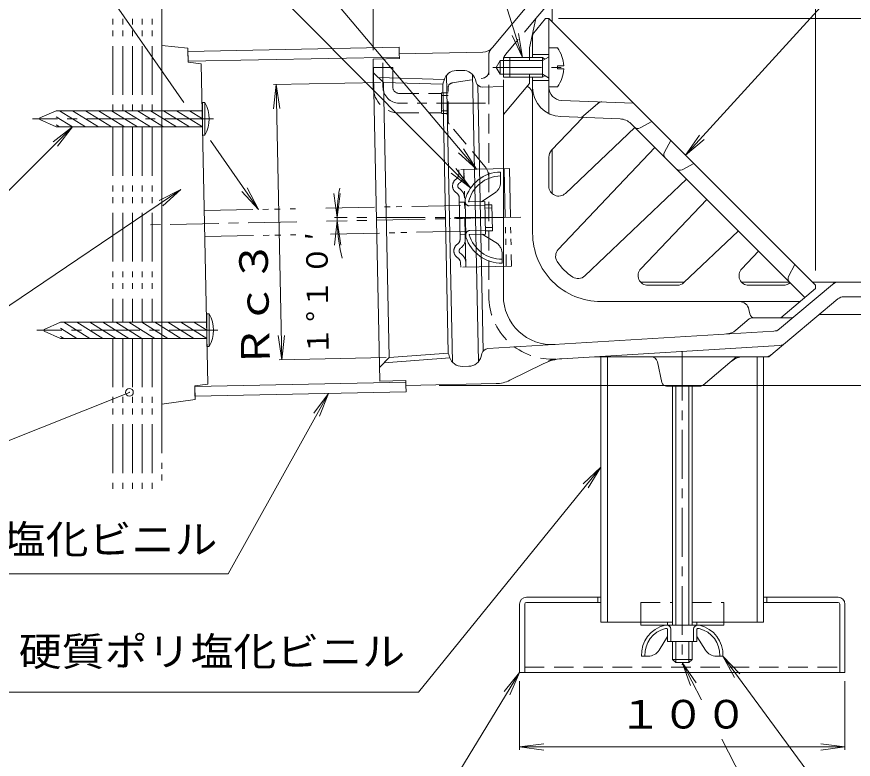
# Model space of a CAD drawing. Units: millimetres, scale not verified. Extents: x -560 to 721, y -591 to 497.
# Drawn here: x -403 to -145.8, y -385.9 to -157.7 of the extents above; entities that cross this region are included whole.
import ezdxf
from ezdxf.enums import TextEntityAlignment as Align

# ---------------------------------------------------------------- set-up
doc = ezdxf.new("R2010")
doc.units = ezdxf.units.MM
doc.header["$LTSCALE"] = 3
doc.header["$PDMODE"] = 32
doc.header["$PDSIZE"] = 2.4
for name, pattern in [('CHAIN1', [8, 5, -1, 1, -1]), ('DASHED2', [3, 2, -1]), ('DOUBLE_CHAIN1', [8.8, 5, -1, 0.6, -0.6, 0.6, -1])]:
    doc.linetypes.add(name, pattern=pattern)
for name, color, linetype, lineweight in [('0-0', 3, 'Continuous', 18), ('0-2', 6, 'Continuous', 18), ('0-3', 4, 'Continuous', 18), ('0-5', 3, 'Continuous', 18), ('0-6', 6, 'DOUBLE_CHAIN1', 18), ('0-8', 7, 'CHAIN1', 18), ('0-9', 7, 'DOUBLE_CHAIN1', 18), ('0-A', 2, 'Continuous', 18), ('0-E', 7, 'DOUBLE_CHAIN1', 18), ('0-F', 7, 'Continuous', 18)]:
    doc.layers.add(name, color=color, linetype=linetype, lineweight=lineweight)
doc.styles.add('ＭＳ ゴシック', font='')
doc.styles.get('ＭＳ ゴシック').set_extended_font_data('MS Gothic')

msp = doc.modelspace()

# ---------------------------------------------------------------- linework, layer by layer
at = {"layer": '0-0'}
for p, q in [((-238.38, -126.224), (-238.38, -159.225)), ((-256.728, -167.09), (-243.582, -151.423)), ((-243.374, -158.176), (-238.38, -152.224)), ((-245.38, -167.225), (-243.374, -158.176)), ((-285.382, -169.041), (-259.711, -168.518)), ((-285.382, -169.041), (-285.351, -170.541)), ((-245.38, -171.095), (-245.38, -167.225)), ((-293.349, -170.703), (-285.351, -170.541)), ((-254.38, -171.095), (-255.61, -173.225)), ((-254.38, -171.095), (-254.38, -175.355)), ((-245.38, -171.095), (-254.38, -171.095)), ((-253.38, -170.225), (-245.38, -170.225)), ((-253.38, -176.224), (-253.38, -170.225)), ((-265.868, -174.145), (-267.833, -174.185)), ((-254.38, -175.355), (-255.61, -173.225)), ((-290.204, -177.833), (-293.264, -174.894)), ((-291.795, -176.305), (-271.553, -176.938)), ((-271.619, -177.163), (-271.844, -178.014)), ((-269.025, -263.854), (-270.822, -175.62)), ((-261.027, -263.691), (-262.823, -175.457)), ((-261.964, -176.967), (-261.689, -177.86)), ((-245.38, -175.355), (-254.38, -175.355)), ((-253.38, -176.224), (-245.38, -176.224)), ((-245.38, -178.225), (-245.38, -175.355)), ((-290.204, -177.833), (-271.991, -178.402)), ((-290.204, -177.833), (-288.481, -262.431)), ((-270.306, -261.121), (-271.991, -178.402)), ((-259.593, -260.431), (-261.259, -178.615)), ((-259.737, -179.271), (-253.38, -179.141)), ((-245.38, -178.225), (-253.38, -187.759)), ((-253.38, -243.45), (-253.38, -179.141)), ((-238.38, -198.535), (-238.38, -212.025)), ((-197.69, -239.225), (-211.18, -239.225)), ((-165.451, -239.225), (-180.172, -239.225)), ((-168.499, -253.589), (-152.217, -239.927)), ((-125.38, -239.225), (-158.38, -239.225)), ((-133.553, -243.725), (-148.65, -243.725)), ((-171.79, -262.225), (-150.579, -244.427)), ((-123.38, -249.225), (-156.297, -249.225)), ((-177.798, -250.576), (-181.905, -254.022)), ((-165.036, -250.225), (-176.834, -250.225)), ((-258.163, -259.696), (-170.243, -254.286)), ((-235.36, -262.801), (-168.487, -258.686)), ((-288.481, -262.431), (-270.306, -261.121)), ((-269.885, -262.344), (-270.147, -261.491)), ((-259.974, -261.182), (-260.229, -262.147)), ((-225.38, -262.187), (-224.38, -262.225)), ((-171.79, -262.225), (-224.38, -262.225)), ((-191.962, -270.874), (-181.654, -262.225)), ((-288.481, -262.431), (-291.419, -265.492)), ((-290.008, -264.022), (-269.816, -262.567)), ((-241.092, -264.329), (-251.38, -269.42)), ((-204.641, -270.05), (-206.032, -263.791)), ((-264.015, -265.126), (-265.98, -265.166)), ((-283.335, -269.52), (-283.305, -271.02)), ((-255.611, -270.456), (-283.305, -271.02)), ((-203.177, -271.225), (-192.926, -271.225))]:
    msp.add_line(p, q, dxfattribs=at)
at = {"layer": '0-0', "linetype": 'DASHED2'}
for p, q in [((-252.678, -169.264), (-243.374, -158.176)), ((-257.178, -167.626), (-256.728, -167.09)), ((-257.88, -169.555), (-257.88, -243.45)), ((-269.117, -178.022), (-259.564, -176.494)), ((-253.38, -177.059), (-253.38, -179.141)), ((-270.38, -189.678), (-270.38, -179.503)), ((-259.05, -203.727), (-270.029, -190.643))]:
    msp.add_line(p, q, dxfattribs=at)
at = {"layer": '0-0', "linetype": 'CHAIN1'}
for p, q in [((-256.603, -173.225), (-233.078, -173.225)), ((-316.833, -220.692), (-362.443, -221.621)), ((-253.38, -219.4), (-307.768, -220.507)), ((-253.38, -219.4), (-305.281, -219.4)), ((-198.38, -260.671), (-198.38, -356.861))]:
    msp.add_line(p, q, dxfattribs=at)
at = {"layer": '0-0', "linetype": 'DOUBLE_CHAIN1'}
for p, q in [((-151.853, -239.622), (-151.38, -239.225)), ((-169.253, -254.225), (-169.709, -254.253)), ((-169.258, -254.226), (-168.915, -253.939)), ((-167.5, -258.625), (-167.984, -258.655)), ((-238.38, -262.987), (-239.58, -263.581)), ((-238.38, -262.987), (-237.424, -262.928))]:
    msp.add_line(p, q, dxfattribs=at)
at = {"layer": '0-0'}
msp.add_lwpolyline([(-293.349, -170.703), (-291.334, -269.683), (-283.335, -269.52)], dxfattribs=at)
for centre, radius, start, end in [((-259.792, -164.519), 4, 271.16665, 319.99997), ((-267.752, -178.184), 4, 91.16666, 165.22134), ((-265.787, -178.144), 4, 17.11198, 91.16649), ((-273.778, -177.504), 2, 333.32925, 345.22168), ((-259.777, -177.271), 2, 197.11238, 271.16684), ((-150.288, -242.225), 3, 90, 130.00003), ((-238.38, -243.45), 15, 180, 273.52147), ((-148.65, -246.725), 3, 90, 130.00003), ((-176.834, -251.725), 1.5, 90, 130), ((-165.036, -248.725), 1.5, 270, 310.00003), ((-185.119, -250.192), 5, 273.52147, 310), ((-170.428, -251.291), 3, 273.52147, 310.00003), ((-258.041, -261.692), 2, 93.52147, 165.22155), ((-168.671, -255.692), 3, 273.52147, 310.00003), ((-272.055, -262.091), 2, 17.11205, 29.0046), ((-264.097, -261.127), 4, 271.16633, 345.22155), ((-207.985, -264.225), 2, 12.52881, 90), ((-179.835, -267.225), 5, 90, 130), ((-172.882, -259.225), 3, 270, 310.00003), ((-266.062, -261.167), 4, 197.11198, 271.16666), ((-234.439, -277.773), 15, 93.52147, 116.3296), ((-255.815, -260.458), 10, 271.16667, 296.3296), ((-203.177, -269.725), 1.5, 192.52881, 270), ((-192.926, -269.725), 1.5, 270, 310)]:
    msp.add_arc(centre, radius, start, end, dxfattribs=at)
at = {"layer": '0-0', "linetype": 'DASHED2'}
for centre, radius, start, end in [((-254.88, -169.555), 3, 139.99997, 180), ((-250.38, -171.193), 3, 139.99997, 180), ((-259.88, -174.519), 2, 279.0903, 0), ((-268.88, -179.503), 1.5, 99.0903, 180), ((-268.88, -189.678), 1.5, 180, 220), ((-262.88, -206.941), 5, 0, 40), ((-238.38, -243.45), 19.5, 180, 273.52147)]:
    msp.add_arc(centre, radius, start, end, dxfattribs=at)
at = {"layer": '0-2'}
for p, q in [((-244.463, -163.091), (-240.38, -158.225)), ((-240.38, -158.225), (-239.38, -158.225)), ((-239.38, -158.225), (-157.38, -240.225)), ((-239.38, -187.438), (-239.38, -158.225)), ((-244.38, -163.538), (-244.38, -170.224)), ((-239.38, -169.225), (-244.38, -169.225)), ((-244.38, -224.225), (-244.38, -176.225)), ((-239.38, -177.225), (-244.38, -177.225)), ((-213.38, -184.225), (-235.534, -183.372)), ((-229.38, -188.613), (-223.678, -183.828)), ((-238.556, -198.72), (-228.979, -188.628)), ((-217.488, -189.07), (-235.726, -188.369)), ((-211.337, -191.827), (-207.723, -189.881)), ((-207.867, -189.959), (-207.756, -189.848)), ((-234.315, -211.965), (-212.968, -191.708)), ((-214.145, -190.531), (-160.681, -243.995)), ((-206.773, -197.903), (-236.48, -229.208)), ((-203.861, -199.303), (-201.915, -195.689)), ((-239.38, -209.789), (-239.38, -200.786)), ((-198.458, -204.706), (-194.844, -202.76)), ((-197.058, -207.618), (-228.363, -237.325)), ((-211.12, -235.16), (-190.863, -213.813)), ((-197.876, -239.401), (-181.148, -223.527)), ((-180.112, -235.16), (-174.953, -229.723)), ((-165.69, -237.474), (-163.744, -233.861)), ((-208.944, -240.225), (-199.941, -240.225)), ((-177.936, -240.225), (-167.265, -240.225)), ((-168.106, -250.225), (-157.38, -241.225)), ((-157.38, -240.225), (-157.38, -241.225)), ((-223.38, -245.225), (-162.147, -245.225)), ((-177.621, -249.019), (-177.898, -247.636))]:
    msp.add_line(p, q, dxfattribs=at)
for centre, radius, start, end in [((-242.88, -163.538), 1.5, 140.00024, 179.99966), ((-247.38, -181.684), 3, 0, 63.32513), ((-235.38, -179.375), 9, 179.99989, 267.79736), ((-235.38, -179.375), 4, 180, 267.79758), ((-223.157, -185.35), 1.5, 87.79724, 130), ((-217.68, -194.067), 5, 44.99969, 87.79678), ((-212.048, -190.507), 1.5, 225.00101, 298.30215), ((-236.38, -200.786), 3, 136.50002, 179.99966), ((-202.541, -200.014), 1.5, 151.6993, 224.99966), ((-199.169, -203.385), 1.5, 224.99899, 298.30003), ((-236.38, -209.789), 3, 180.00034, 313.49998), ((-223.38, -224.225), 21, 179.99976, 269.9998), ((-234.304, -231.273), 3, 136.50002, 212.83174), ((-223.38, -224.225), 16, 212.83176, 237.16995), ((-208.944, -237.225), 3, 136.50002, 269.99966), ((-177.936, -237.225), 3, 136.50002, 269.99966), ((-230.428, -235.148), 3, 237.16978, 313.49998), ((-164.369, -238.186), 1.5, 151.6993, 224.99966), ((-199.941, -237.225), 3, 270.00034, 313.49998), ((-167.265, -237.225), 3, 269.9995, 312.49084), ((-180.84, -248.225), 3, 11.30984, 90), ((-176.15, -248.725), 1.5, 191.31015, 270)]:
    msp.add_arc(centre, radius, start, end, dxfattribs=at)
at = {"layer": '0-3'}
for p, q in [((-350.342, -168.363), (-285.422, -167.041)), ((-285.381, -169.041), (-285.422, -167.041)), ((-348.244, -271.342), (-283.325, -270.02)), ((-348.244, -271.342), (-348.183, -274.341)), ((-283.264, -273.019), (-283.305, -271.02)), ((-348.183, -274.341), (-283.264, -273.019)), ((-211.13, -343.725), (-211.13, -344.725)), ((-202.88, -343.725), (-202.88, -344.725)), ((-193.88, -343.725), (-193.88, -344.725)), ((-185.63, -343.725), (-185.63, -344.725)), ((-211.13, -344.725), (-185.63, -344.725))]:
    msp.add_line(p, q, dxfattribs=at)
at = {"layer": '0-3', "linetype": 'DASHED2'}
for q in [(-211.13, -343.725), (-201.38, -337.725)]:
    msp.add_line((-211.13, -337.725), q, dxfattribs=at)
at = {"layer": '0-3'}
msp.add_lwpolyline([(-350.342, -168.363), (-350.281, -171.363), (-285.361, -170.041)], dxfattribs=at)
at = {"layer": '0-3', "linetype": 'DASHED2'}
msp.add_lwpolyline([(-195.38, -337.725), (-185.63, -337.725), (-185.63, -343.725)], dxfattribs=at)
at = {"layer": '0-5', "linetype": 'CHAIN1'}
for p, q in [((-290.38, -179.224), (-290.38, -171.836)), ((-258.886, -184.224), (-285.396, -184.224))]:
    msp.add_line(p, q, dxfattribs=at)
at = {"layer": '0-5', "linetype": 'DASHED2'}
for p, q in [((-293.38, -179.225), (-293.38, -173.225)), ((-285.38, -181.224), (-272.38, -181.224)), ((-272.38, -181.049), (-270.38, -181.049)), ((-272.38, -181.864), (-270.38, -181.864)), ((-285.38, -187.224), (-272.38, -187.224)), ((-272.38, -186.584), (-270.38, -186.584)), ((-246.78, -357.625), (-149.98, -357.625))]:
    msp.add_line(p, q, dxfattribs=at)
at = {"layer": '0-5'}
for p, q in [((-246.28, -336.125), (-223.38, -336.125)), ((-224.38, -336.125), (-224.38, -337.725)), ((-173.38, -336.125), (-150.48, -336.125)), ((-172.38, -336.125), (-172.38, -337.725)), ((-248.38, -338.225), (-248.38, -359.225)), ((-246.78, -338.225), (-246.78, -359.225)), ((-246.28, -337.725), (-223.38, -337.725)), ((-150.48, -337.725), (-173.38, -337.725)), ((-149.98, -338.225), (-149.98, -359.225)), ((-148.38, -338.225), (-148.38, -359.225)), ((-248.38, -359.225), (-148.38, -359.225))]:
    msp.add_line(p, q, dxfattribs=at)
at = {"layer": '0-5', "linetype": 'DASHED2'}
for points in [[(-287.38, -179.225), (-287.38, -173.225), (-293.38, -173.225)], [(-272.38, -181.049), (-272.38, -187.399), (-270.38, -187.399)]]:
    msp.add_lwpolyline(points, dxfattribs=at)
for radius in [8, 2]:
    msp.add_arc((-285.38, -179.225), radius, 180, 270, dxfattribs=at)
at = {"layer": '0-5', "linetype": 'CHAIN1'}
msp.add_arc((-285.38, -179.224), 5, 180, 269.81409, dxfattribs=at)
at = {"layer": '0-5'}
for centre, radius, start, end in [((-246.28, -338.225), 2.1, 90, 180), ((-150.48, -338.225), 2.1, 0, 90), ((-246.28, -338.225), 0.5, 90, 180), ((-150.48, -338.225), 0.5, 0, 90)]:
    msp.add_arc(centre, radius, start, end, dxfattribs=at)
at = {"layer": '0-6'}
for p, q in [((-251.498, -204.358), (-267.095, -204.676)), ((-267.07, -205.9), (-267.095, -204.676)), ((-264.884, -234.637), (-265.495, -204.643)), ((-253.098, -204.39), (-252.487, -234.384)), ((-266.662, -225.896), (-266.916, -213.449)), ((-265.291, -214.641), (-266.891, -214.673)), ((-247.98, -219.289), (-269.932, -219.736)), ((-265.088, -224.639), (-266.687, -224.671)), ((-266.484, -234.669), (-266.509, -233.445))]:
    msp.add_line(p, q, dxfattribs=at)
at = {"layer": '0-6', "linetype": 'Continuous'}
for p, q in [((-223.38, -343.725), (-223.38, -262.225)), ((-221.38, -343.725), (-221.38, -262.225)), ((-175.38, -262.225), (-175.38, -343.725)), ((-173.38, -262.225), (-173.38, -343.725)), ((-223.38, -343.725), (-201.38, -343.725)), ((-195.38, -343.725), (-173.38, -343.725))]:
    msp.add_line(p, q, dxfattribs=at)
at = {"layer": '0-6'}
msp.add_lwpolyline([(-251.498, -204.358), (-250.887, -234.352), (-266.484, -234.669)], dxfattribs=at)
for centre, radius, start, end in [((-266.43, -209.663), 2.562, 125.3361, 236.99723), ((-269.069, -205.941), 2, 305.33566, 1.16667), ((-269.069, -205.941), 3.6, 305.33566, 1.16667), ((-266.43, -209.663), 0.963, 125.33715, 236.99618), ((-268.916, -213.489), 3.6, 1.16667, 56.99767), ((-268.916, -213.489), 2, 1.16667, 56.99767), ((-268.662, -225.937), 2, 305.33566, 1.16667), ((-268.662, -225.937), 3.6, 305.33566, 1.16667), ((-266.023, -229.659), 2.562, 125.3361, 236.99723), ((-266.023, -229.659), 0.963, 125.33715, 236.99618), ((-268.508, -233.485), 3.6, 1.16667, 56.99767), ((-268.508, -233.485), 2, 1.16667, 56.99767)]:
    msp.add_arc(centre, radius, start, end, dxfattribs=at)
at = {"layer": '0-8'}
for p, q in [((-342.43, -189.038), (-398.082, -189.038)), ((-341.107, -254.038), (-396.758, -254.038))]:
    msp.add_line(p, q, dxfattribs=at)
at = {"layer": '0-9'}
for p, q in [((-373.38, -140.272), (-373.38, -186.538)), ((-370.38, -140.272), (-370.38, -186.538)), ((-367.38, -140.272), (-367.38, -186.538)), ((-364.38, -140.272), (-364.38, -186.538)), ((-361.38, -140.272), (-361.38, -186.538)), ((-358.38, -166.608), (-358.38, -140.272)), ((-373.38, -191.538), (-373.38, -251.538)), ((-370.38, -191.538), (-370.38, -251.538)), ((-367.38, -191.538), (-367.38, -251.538)), ((-364.38, -191.538), (-364.38, -251.538)), ((-361.38, -191.538), (-361.38, -251.538)), ((-373.38, -256.538), (-373.38, -302.804)), ((-370.38, -256.538), (-370.38, -302.804)), ((-367.38, -256.538), (-367.38, -302.804)), ((-364.38, -256.538), (-364.38, -302.804)), ((-361.38, -256.538), (-361.38, -302.804)), ((-358.38, -276.807), (-358.38, -302.804))]:
    msp.add_line(p, q, dxfattribs=at)
at = {"layer": '0-9', "color": 2}
for p, q in [((-254.217, -208.403), (-254.278, -205.392)), ((-256.015, -211.824), (-260.094, -214.512)), ((-307.952, -216.487), (-265.073, -215.614)), ((-264.873, -225.412), (-265.109, -213.814)), ((-259.094, -214.492), (-263.893, -214.589)), ((-259.07, -215.691), (-263.869, -215.789)), ((-258.891, -224.49), (-259.094, -214.492)), ((-259.074, -215.491), (-256.897, -215.447)), ((-256.897, -215.447), (-256.734, -223.445)), ((-345.346, -217.248), (-317.287, -216.677)), ((-259.053, -216.491), (-256.877, -216.447)), ((-306.49, -224.459), (-264.91, -223.612)), ((-258.915, -223.29), (-263.714, -223.388)), ((-258.931, -222.49), (-256.754, -222.446)), ((-258.911, -223.49), (-256.734, -223.445)), ((-345.183, -225.247), (-317.209, -224.677)), ((-258.891, -224.49), (-263.69, -224.587)), ((-255.706, -227.029), (-259.89, -224.51)), ((-253.77, -230.375), (-253.708, -233.386))]:
    msp.add_line(p, q, dxfattribs=at)
for centre, radius, start, end in [((-254.009, -216.914), 11.525, 91.34029, 164.39874), ((-254.009, -216.914), 10.325, 91.34029, 166.57571), ((-258.216, -208.484), 4, 303.38315, 1.16666), ((-263.893, -214.589), 1.2, 181.16666, 271.16666), ((-263.897, -214.389), 0.2, 219.43237, 271.16666), ((-263.69, -224.587), 1.2, 91.16666, 181.16666), ((-253.908, -221.863), 11.525, 197.93457, 270.99303), ((-263.686, -224.787), 0.2, 91.16666, 142.90094), ((-253.908, -221.863), 10.325, 195.7576, 270.99303), ((-257.769, -230.456), 4, 1.16666, 58.95016)]:
    msp.add_arc(centre, radius, start, end, dxfattribs=at)
at = {"layer": '0-A'}
for p, q in [((-236.78, -167.225), (-239.38, -167.225)), ((-239.38, -167.225), (-239.38, -179.224)), ((-251.38, -170.224), (-251.38, -176.225)), ((-241.38, -170.224), (-251.38, -170.224)), ((-241.38, -171.095), (-251.38, -171.095)), ((-241.38, -171.095), (-239.507, -170.043)), ((-241.38, -170.224), (-240.616, -170.665)), ((-241.38, -170.224), (-241.38, -176.225)), ((-236.78, -173.703), (-236.78, -172.745)), ((-234.791, -172.745), (-236.78, -172.745)), ((-234.791, -173.703), (-236.78, -173.703)), ((-241.38, -175.355), (-251.38, -175.355)), ((-241.38, -176.225), (-251.38, -176.225)), ((-241.38, -175.355), (-239.507, -176.407)), ((-241.38, -176.225), (-240.616, -175.784)), ((-236.78, -179.224), (-239.38, -179.224)), ((-345.119, -184.038), (-345.119, -194.038)), ((-345.819, -186.538), (-390.819, -186.538)), ((-381.819, -191.538), (-389.819, -186.538)), ((-377.819, -191.538), (-385.819, -186.538)), ((-373.819, -191.538), (-381.819, -186.538)), ((-369.819, -191.538), (-377.819, -186.538)), ((-365.819, -191.538), (-373.819, -186.538)), ((-361.819, -191.538), (-369.819, -186.538)), ((-357.819, -191.538), (-365.819, -186.538)), ((-353.819, -191.538), (-361.819, -186.538)), ((-349.819, -191.538), (-357.819, -186.538)), ((-345.819, -191.538), (-353.819, -186.538)), ((-345.819, -189.038), (-349.819, -186.538)), ((-385.819, -191.538), (-390.819, -188.413)), ((-389.819, -191.538), (-390.819, -190.913)), ((-345.819, -191.538), (-390.819, -191.538)), ((-345.119, -194.038), (-345.819, -194.038)), ((-343.795, -249.038), (-343.795, -259.038)), ((-344.495, -251.538), (-389.495, -251.538)), ((-380.495, -256.538), (-388.495, -251.538)), ((-376.495, -256.538), (-384.495, -251.538)), ((-372.495, -256.538), (-380.495, -251.538)), ((-368.495, -256.538), (-376.495, -251.538)), ((-364.495, -256.538), (-372.495, -251.538)), ((-360.495, -256.538), (-368.495, -251.538)), ((-356.495, -256.538), (-364.495, -251.538)), ((-352.495, -256.538), (-360.495, -251.538)), ((-348.495, -256.538), (-356.495, -251.538)), ((-344.495, -256.538), (-352.495, -251.538)), ((-344.495, -254.038), (-348.495, -251.538)), ((-384.495, -256.538), (-389.495, -253.413)), ((-388.495, -256.538), (-389.495, -255.913)), ((-344.495, -256.538), (-389.495, -256.538)), ((-343.795, -259.038), (-344.495, -259.038)), ((-201.38, -271.225), (-201.38, -344.725)), ((-200.38, -271.225), (-200.38, -344.725)), ((-196.38, -271.225), (-196.38, -344.725)), ((-195.381, -271.225), (-195.381, -344.725)), ((-203.08, -345.725), (-203.566, -345.725)), ((-202.88, -349.725), (-202.88, -345.925)), ((-201.88, -345.925), (-201.88, -349.725)), ((-194.88, -345.925), (-194.88, -349.725)), ((-193.88, -349.725), (-193.88, -345.925)), ((-193.68, -345.725), (-193.195, -345.725)), ((-205.484, -352.357), (-202.88, -348.225)), ((-202.88, -349.725), (-193.88, -349.725)), ((-201.38, -349.725), (-201.38, -355.225)), ((-200.38, -349.725), (-200.38, -356.225)), ((-196.38, -349.725), (-196.38, -356.225)), ((-195.38, -349.725), (-195.38, -355.225)), ((-191.276, -352.357), (-193.88, -348.225)), ((-208.868, -354.225), (-210.88, -354.225)), ((-187.892, -354.225), (-185.88, -354.225)), ((-201.38, -355.225), (-195.38, -355.225))]:
    msp.add_line(p, q, dxfattribs=at)
for points in [[(-345.119, -184.038), (-345.819, -184.038), (-345.819, -194.038)], [(-390.819, -186.538), (-395.819, -188.788), (-395.819, -189.288), (-390.819, -191.538)], [(-343.795, -249.038), (-344.495, -249.038), (-344.495, -259.038)], [(-389.495, -251.538), (-394.495, -253.788), (-394.495, -254.288), (-389.495, -256.538)], [(-201.38, -355.225), (-200.38, -356.225), (-196.38, -356.225), (-195.38, -355.225)]]:
    msp.add_lwpolyline(points, dxfattribs=at)
for centre, radius, start, end in [((-244.78, -173.224), 10, 2.74562, 36.86987), ((-239.63, -169.825), 0.25, 299.32918, 0), ((-244.78, -173.224), 10, 323.13013, 357.25438), ((-239.63, -176.625), 0.25, 0, 60.67082), ((-354.084, -189.038), 10.265, 330.8519, 29.1481), ((-352.76, -254.038), 10.265, 330.8519, 29.1481), ((-201.644, -353.746), 9.248, 102.71823, 182.96507), ((-201.644, -353.746), 8.248, 103.47058, 182.96507), ((-203.08, -345.925), 1.2, 0, 90), ((-203.08, -345.925), 0.2, 0, 90), ((-193.68, -345.925), 1.2, 90, 180), ((-193.68, -345.925), 0.2, 90, 180), ((-195.116, -353.746), 8.248, 357.03493, 76.52942), ((-195.116, -353.746), 9.248, 357.03493, 77.28177), ((-208.868, -350.225), 4, 270, 327.78351), ((-187.892, -350.225), 4, 212.21649, 270)]:
    msp.add_arc(centre, radius, start, end, dxfattribs=at)
at = {"layer": '0-E', "linetype": 'Continuous'}
for p, q in [((-350.362, -167.364), (-358.38, -166.544)), ((-350.362, -167.364), (-350.275, -171.613)), ((-346.266, -172.089), (-350.275, -171.671)), ((-348.249, -271.092), (-348.163, -275.341))]:
    msp.add_line(p, q, dxfattribs=at)
for points in [[(-348.163, -275.341), (-358.38, -276.807), (-358.38, -166.544)], [(-346.266, -172.089), (-344.26, -270.569), (-348.249, -271.15)]]:
    msp.add_lwpolyline(points, dxfattribs=at)
at = {"layer": '0-F'}
for p, q in [((-408.311, -102.484), (-351.6, -183.982)), ((-293.349, -105.55), (-293.349, -167.909)), ((-157.38, -105.55), (-157.38, -235.67)), ((-266.221, -110.035), (-247.49, -170.224)), ((-98.207, -158.225), (-236.421, -158.225)), ((-247.49, -170.224), (-250.635, -163.415)), ((-247.49, -170.224), (-248.765, -162.834)), ((-324.068, -178.522), (-291.173, -177.853)), ((-323.168, -178.504), (-323.995, -185.958)), ((-321.445, -263.103), (-323.168, -178.504)), ((-323.168, -178.504), (-322.038, -185.918)), ((-420.78, -226.32), (-385.819, -191.538)), ((-385.819, -191.538), (-391.781, -196.088)), ((-385.819, -191.538), (-390.4, -197.476)), ((-197.395, -200.21), (-191.662, -195.374)), ((-343.431, -195.721), (-328.688, -216.909)), ((-261.61, -204.564), (-265.658, -198.25)), ((-263.444, -210.295), (-267.991, -204.331)), ((-420.265, -256.508), (-352.479, -210.777)), ((-352.479, -210.777), (-359.191, -214.124)), ((-352.479, -210.777), (-358.096, -215.747)), ((-328.688, -216.909), (-332.131, -210.247)), ((-328.688, -216.909), (-333.738, -211.365)), ((-304.486, -219.4), (-305.464, -211.964)), ((-304.486, -219.4), (-303.507, -211.964)), ((-304.475, -220.44), (-305.302, -227.894)), ((-304.475, -220.44), (-303.345, -227.855)), ((-321.445, -263.103), (-322.575, -255.688)), ((-321.445, -263.103), (-320.618, -255.648)), ((-322.345, -263.121), (-289.45, -262.451)), ((-98.207, -271.02), (-273.086, -271.02)), ((-414.907, -291.712), (-368.325, -273.143)), ((-307.169, -273.506), (-309.923, -280.482)), ((-223.38, -296.125), (-228.823, -301.285)), ((-555.771, -328.936), (-337.945, -328.936)), ((-185.88, -354.225), (-182.272, -360.8)), ((-198.38, -356.225), (-194.094, -362.379)), ((-198.38, -356.225), (-195.832, -363.279)), ((-192.456, -367.673), (-198.38, -356.225)), ((-248.38, -359.225), (-253.088, -365.063)), ((-248.38, -383.012), (-248.38, -361.943)), ((-148.38, -383.012), (-148.38, -361.943)), ((-497.308, -365.342), (-279.482, -365.342)), ((-139.823, -469.39), (-186.186, -379.79)), ((-248.38, -382.112), (-240.944, -381.133)), ((-248.38, -382.112), (-148.38, -382.112)), ((-248.38, -382.112), (-240.944, -383.091)), ((-148.38, -382.112), (-155.816, -381.133)), ((-148.38, -382.112), (-155.816, -383.091))]:
    msp.add_line(p, q, dxfattribs=at)
for points in [[(-416.34, -21.209), (-261.61, -204.564), (-267.154, -199.512)], [(-415.644, -57.163), (-263.444, -210.295), (-269.38, -205.711)], [(-88.667, -80.914), (-197.395, -200.21), (-193.109, -194.055)], [(-337.945, -328.936), (-307.169, -273.506), (-311.634, -279.532)], [(-279.482, -365.342), (-223.38, -296.125), (-227.302, -302.518)], [(-138.602, -418.688), (-185.88, -354.225), (-180.693, -359.642)], [(-398.832, -405.86), (-276.828, -405.86), (-248.38, -359.225), (-251.417, -366.082)]]:
    msp.add_lwpolyline(points, dxfattribs=at)
msp.add_arc((-253.38, -219.4), 51.106, 169.81786, 194.15533, dxfattribs=at)
msp.add_point((-368.325, -273.143), dxfattribs=at)

# ---------------------------------------------------------------- texts
at = {"layer": '0-F', "color": 2, "style": 'ＭＳ ゴシック', "width": 1.1}
msp.add_text('Ｒｃ３', height=8.798, rotation=91.167, dxfattribs=at).set_placement((-322.447, -265.661), align=Align.BOTTOM_LEFT)
for s, p in [('スペーサーＢ：硬質ポリ塩化ビニル', (-552.483, -325.371)), ('スペーサーＡ：硬質ポリ塩化ビニル', (-494.77, -359.84)), ('１００', (-217.88, -379.112))]:
    msp.add_text(s, height=8.798, dxfattribs=at).set_placement(p, align=Align.BOTTOM_LEFT)
at = {"layer": '0-F', "insert": (-306.965, -261.89), "char_height": 6.598, "attachment_point": 7, "rotation": 90.583, "style": 'ＭＳ ゴシック'}
msp.add_mtext('\\T1.17;１°１０′', dxfattribs=at)

doc.saveas('drawing.dxf')
